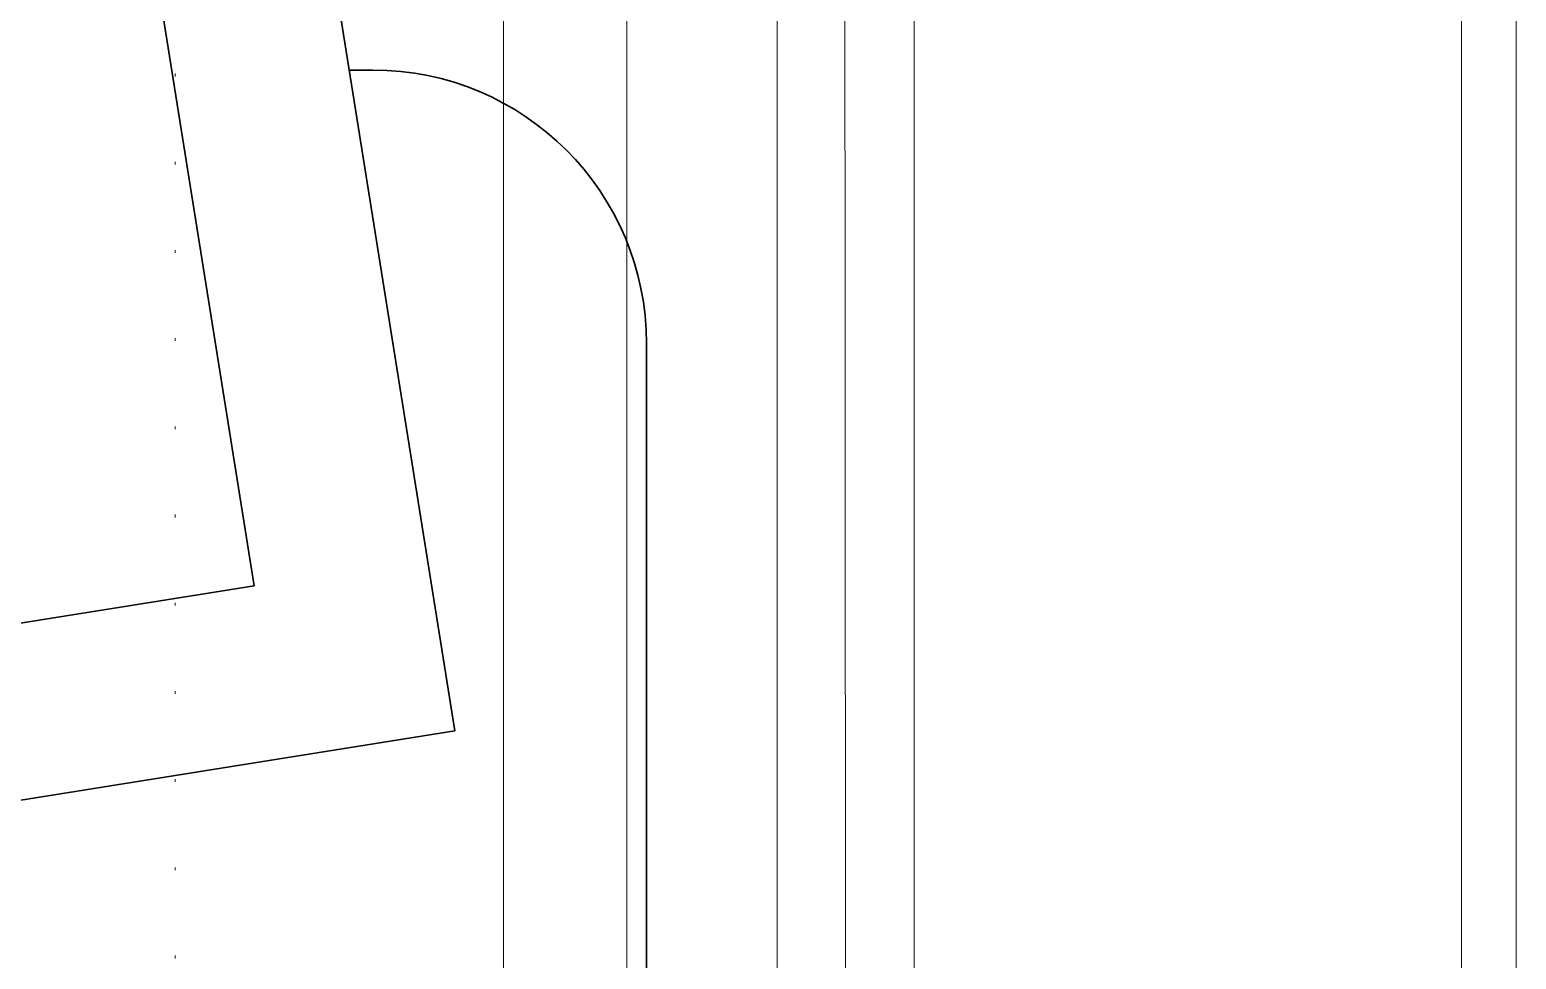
# Model space of a CAD drawing. Extents: x -1073 to 35213, y -1180 to 6950.
# Drawn here: x 2768.5 to 2822.8, y 1375.2 to 1409.2 of the extents above; entities that cross this region are included whole.
import ezdxf

# ---------------------------------------------------------------- set-up
doc = ezdxf.new("R2010")
doc.units = 0
doc.header["$LTSCALE"] = 25
doc.linetypes.add('DOT2', pattern=[0.125, 0, -0.125])
doc.layers.get('0').update_dxf_attribs({"color": 9, "lineweight": 9})
for name, color, linetype, lineweight in [('00', 9, 'Continuous', 9), ('06D', 9, 'Continuous', 9), ('07', 9, 'Continuous', 9), ('10A', 9, 'Continuous', 9), ('14', 9, 'Continuous', 9), ('33', 9, 'BATTING', 9), ('DATA TAVAN', 160, 'Continuous', 30), ('E-HARİCİ KAMERA', 7, 'Continuous', 30)]:
    doc.layers.add(name, color=color, linetype=linetype, lineweight=lineweight)
doc.linetypes.add('BATTING', pattern='A,0.0001,-0.1,[134,ltypeshp.shx,S=0.1,R=0,X=-0.1,Y=0],-0.2,[134,ltypeshp.shx,S=0.1,R=180,X=0.1,Y=0],-0.1', length=0.4001)

# ---------------------------------------------------------------- blocks, each defined once
blk = doc.blocks.new('p-yng-01')
at = {"linetype": 'DOT2'}
blk.add_line((2, -5.393), (2, -120.807), dxfattribs=at)
blk.add_arc((2.001, -5.394), 115.412, 269.99975, 0.81317, dxfattribs=at)
blk = doc.blocks.new('100_HARİCİ KAMERA')
at = {"layer": 'E-HARİCİ KAMERA', "color": 4}
for points in [[(0, -1.897), (7.9548, -1.897), (7.9548, 1.897), (0, 1.897)], [(5.1064, -1.097), (5.1064, 1.097), (0.8, 1.097), (0.8, -1.097)]]:
    blk.add_lwpolyline(points, close=True, dxfattribs=at)

msp = doc.modelspace()

# ---------------------------------------------------------------- linework, layer by layer
at = {"layer": '00'}
msp.add_lwpolyline([(2800.838, 1352.5), (2800.838, 1352.5), (2800.838, 1477.5), (2820.838, 1477.5), (2820.838, 1332.5), (2800.838, 1332.5), (2800.838, 1352.5)], dxfattribs=at)
at = {"layer": '06D'}
msp.add_lwpolyline([(2770.838, 1357.5), (2795.838, 1357.5), (2795.838, 1477.5)], dxfattribs=at)
at = {"layer": '10A'}
msp.add_lwpolyline([(2785.838, 1472.8), (2785.838, 1369.75), (2790.338, 1369.75), (2790.338, 1472.8), (2785.838, 1472.8)], dxfattribs=at)
at = {"layer": '14'}
msp.add_lwpolyline([(2804.838, 1479.5), (2822.838, 1479.5), (2822.838, 1330.5), (2809.836, 1330.5), (2809.836, 1330.5)], dxfattribs=at)
at = {"layer": '33', "ltscale": 0.2}
msp.add_lwpolyline([(2769.838, 1355), (2798.338, 1355), (2798.264, 1474.5)], dxfattribs=at)
at = {"layer": 'DATA TAVAN'}
for p, q in [((2780.19, 1407.726), (2781.058, 1407.726)), ((2791.058, 1296.03), (2791.058, 1397.726))]:
    msp.add_line(p, q, dxfattribs=at)
msp.add_arc((2781.058, 1397.726), 10, 0, 90, dxfattribs=at)

# ---------------------------------------------------------------- block references
at = {"layer": '07', "rotation": 180}
msp.add_blockref('p-yng-01', (2775.839, 1350.5), dxfattribs=at)
at = {"layer": 'E-HARİCİ KAMERA', "xscale": -7.999999999999996, "yscale": 7.999999999999999, "zscale": 8, "rotation": 279.0740029023769}
msp.add_blockref('100_HARİCİ KAMERA', (2769.065, 1381.163), dxfattribs=at)

doc.saveas('drawing.dxf')
